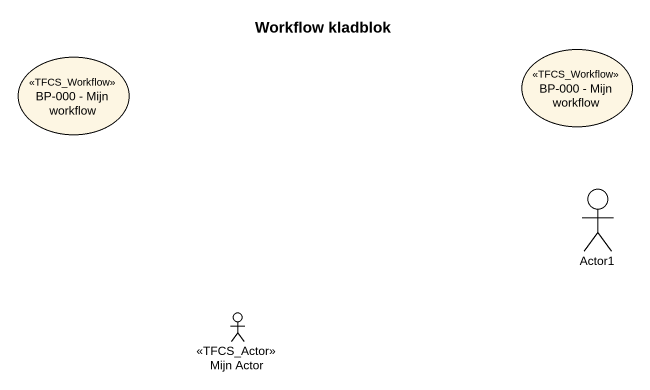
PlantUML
@startuml
title Workflow kladblok
usecase "BP-000 - Mijn workflow" as BP_000_Mijn_workflow <<TFCS_Workflow>>
usecase "BP-000 - Mijn workflow" as BP_000_Mijn_workflow_2 <<TFCS_Workflow>>
actor Actor1
actor "Mijn Actor" as Mijn_Actor <<TFCS_Actor>>
@enduml
